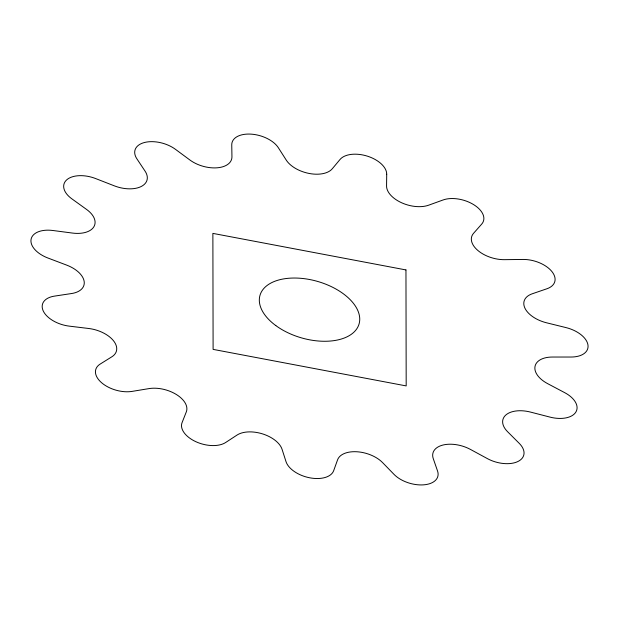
<?xml version="1.0" encoding="UTF-8"?>
<svg xmlns="http://www.w3.org/2000/svg" width="619" height="619" viewBox="0 0 619 619"><rect width="100%" height="100%" fill="white"/><g stroke="black" fill="none" stroke-linecap="round" stroke-linejoin="round"><path stroke-width="0.93" d="M386.713 174.233L386.566 185.979A25.781 14.678 16.1 0 0 401.483 202.707A25.781 14.678 16.1 0 0 428.642 205.191L443.088 199.968A24.984 14.222 16.1 0 1 473.821 204.734A24.984 14.222 16.1 0 1 481.69 224.101L473.581 233.286A25.781 14.678 16.1 0 0 477.798 250.416A25.781 14.678 16.1 0 0 504.423 259.663L523.024 259.446A24.984 14.222 16.1 0 1 551.823 271.447A24.984 14.222 16.1 0 1 546.91 288.764L532.232 293.793A25.781 14.678 16.1 0 0 525.028 308.37A25.781 14.678 16.1 0 0 546.515 322.785L566.037 327.606A24.984 14.222 16.1 0 1 587.926 344.768A24.984 14.222 16.1 0 1 571.082 357.031L552.38 357.039A25.781 14.678 16.1 0 0 534.994 366.549A25.781 14.678 16.1 0 0 547.622 383.633L564.706 392.663A24.984 14.222 16.1 0 1 575.894 412.014A24.984 14.222 16.1 0 1 550.028 417.113L530.537 412.092A25.781 14.678 16.1 0 0 505.978 414.885A25.781 14.678 16.1 0 0 507.565 431.691L519.256 443.366A24.984 14.222 16.1 0 1 517.809 461.557A24.984 14.222 16.1 0 1 487.393 458.617L470.479 449.44A25.781 14.678 16.1 0 0 442.987 445.03A25.781 14.678 16.1 0 0 433.269 458.648L437.532 470.951A24.984 14.222 16.1 0 1 423.713 484.839A24.984 14.222 16.1 0 1 394.001 474.355L382.588 462.61A25.781 14.678 16.1 0 0 356.931 451.762A25.781 14.678 16.1 0 0 337.572 459.84L333.687 470.641A24.984 14.222 16.1 0 1 309.871 477.829A24.984 14.222 16.1 0 1 286.009 461.619L282.071 449.332A25.781 14.678 16.1 0 0 262.673 433.927A25.781 14.678 16.1 0 0 237.031 435.064L225.656 442.5A24.984 14.222 16.1 0 1 195.968 441.742A24.984 14.222 16.1 0 1 182.079 422.607L186.304 411.906A25.781 14.678 16.1 0 0 176.516 394.597A25.781 14.678 16.1 0 0 149.024 388.6L132.133 391.386A24.984 14.222 16.1 0 1 101.702 382.813A24.984 14.222 16.1 0 1 100.193 364.065L111.838 356.799A25.781 14.678 16.1 0 0 113.362 340.589A25.781 14.678 16.1 0 0 88.772 328.496L69.289 326.136A24.984 14.222 16.1 0 1 43.376 311.233A24.984 14.222 16.1 0 1 54.495 296.114L71.556 293.538A25.781 14.678 16.1 0 0 84.13 281.227A25.781 14.678 16.1 0 0 66.69 265.125L47.98 258.038A24.984 14.222 16.1 0 1 31.066 239.383A24.984 14.222 16.1 0 1 52.901 230.5L72.423 233.061A25.781 14.678 16.1 0 0 93.871 226.778A25.781 14.678 16.1 0 0 86.598 209.454L71.897 198.869A24.984 14.222 16.1 0 1 66.906 179.68A24.984 14.222 16.1 0 1 95.682 178.574L114.291 185.832A25.781 14.678 16.1 0 0 140.9 186.659A25.781 14.678 16.1 0 0 145.055 171.115L136.9 158.851A24.984 14.222 16.1 0 1 144.699 142.447A24.984 14.222 16.1 0 1 175.44 149.311L189.917 160.012A25.781 14.678 16.1 0 0 217.091 167.811A25.781 14.678 16.1 0 0 231.947 156.723L231.754 144.908A24.984 14.222 16.1 0 1 250.997 134.13A24.984 14.222 16.1 0 1 278.38 147.779L286.226 160.066A25.781 14.678 16.1 0 0 309.26 173.482A25.781 14.678 16.1 0 0 332.264 168.778L340.063 159.447A24.984 14.222 16.1 0 1 367.415 156.166A24.984 14.222 16.1 0 1 386.713 174.233M405.956 269.93L212.874 233.386L213.106 349.379L406.188 385.916L405.956 269.93M275.811 325.579A51.555 29.348 16.1 0 0 358.602 325.346A51.555 29.348 16.1 0 0 294.187 278.032A51.555 29.348 16.1 0 0 275.811 325.579"/></g></svg>
